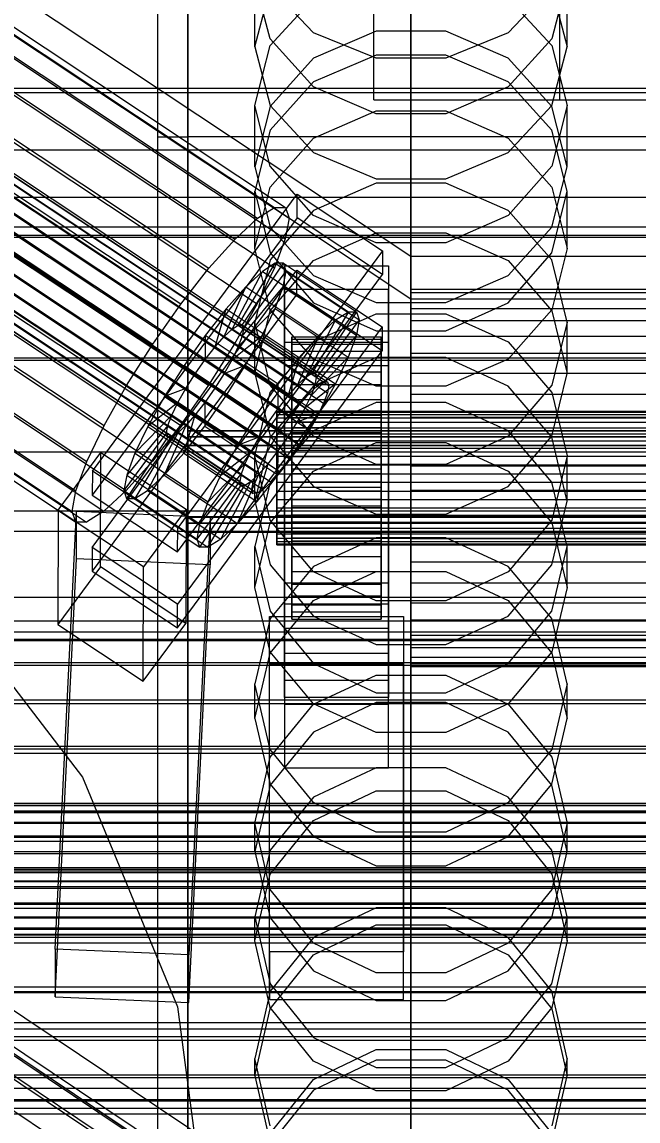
# Model space of a CAD drawing. Header units: millimetres. Extents: x -2500 to 58855, y -53268 to 6837.
# Drawn here: x -182.3 to -99.5, y -34232.2 to -34084.5 of the extents above; entities that cross this region are included whole.
import ezdxf

# ---------------------------------------------------------------- set-up
doc = ezdxf.new("R2010")
doc.units = ezdxf.units.MM
for name, color, linetype, lineweight in [('COTAS_O', 1, 'Continuous', 0), ('frontal_briquetadora', 7, 'Continuous', 0), ('frontal_C01', 7, 'Continuous', 0), ('frontal_C02', 7, 'Continuous', 0), ('frontal_C03', 7, 'Continuous', 0), ('frontal_mezcladora', 7, 'Continuous', 0), ('frontal_secador', 7, 'Continuous', 0)]:
    doc.layers.add(name, color=color, linetype=linetype, lineweight=lineweight)
doc.dimstyles.new('R19_100', dxfattribs={"dimtxt": 250, "dimasz": 150, "dimexe": 150, "dimexo": 80, "dimgap": 100, "dimtad": 1, "dimtih": 1, "dimtoh": 1, "dimdsep": 46, "dimcen": 0.09, "dimadec": 0, "dimazin": 0, "dimtfac": 1, "dimtdec": 4, "dimtofl": 0, "dimtmove": 0, "dimatfit": 3, "dimfxl": 1, "dimtolj": 1, "dimtzin": 0, "dimarcsym": 0})

# ---------------------------------------------------------------- blocks, each defined once
blk = doc.blocks.new('*D39')
at = {"layer": 'COTAS_O', "color": 0, "lineweight": -2, "transparency": 16777216}
for p, q in [((-1725, -34320), (-1725, -33550)), ((1725, -34320), (1725, -33550)), ((-1575, -33700), (1575, -33700))]:
    blk.add_line(p, q, dxfattribs=at)
at = {"layer": 'COTAS_O', "color": 0, "transparency": 16777216}
for points in [[(-1575, -33675), (-1575, -33725), (-1725, -33700)], [(1575, -33675), (1575, -33725), (1725, -33700)]]:
    blk.add_solid(points, dxfattribs=at)
at = {"layer": 'Defpoints', "color": 0, "transparency": 16777216}
for p in [(1725, -33700), (-1725, -34400), (1725, -34400)]:
    blk.add_point(p, dxfattribs=at)
blk = doc.blocks.new('*D42')
at = {"layer": 'COTAS_O', "color": 0, "lineweight": -2, "transparency": 16777216}
for p, q in [((-570, -33700), (200, -33700)), ((50, -34750), (50, -33850)), ((-570, -34900), (200, -34900))]:
    blk.add_line(p, q, dxfattribs=at)
at = {"layer": 'COTAS_O', "color": 0, "transparency": 16777216}
for points in [[(25, -33850), (75, -33850), (50, -33700)], [(25, -34750), (75, -34750), (50, -34900)]]:
    blk.add_solid(points, dxfattribs=at)
at = {"layer": 'Defpoints', "color": 0, "transparency": 16777216}
for p in [(-650, -33700), (50, -33700), (-650, -34900)]:
    blk.add_point(p, dxfattribs=at)
blk = doc.blocks.new('*D43')
at = {"layer": 'COTAS_O', "color": 0, "lineweight": -2, "transparency": 16777216}
for p, q in [((-650, -34820), (-650, -34050)), ((650, -34820), (650, -34050)), ((-500, -34200), (500, -34200))]:
    blk.add_line(p, q, dxfattribs=at)
at = {"layer": 'COTAS_O', "color": 0, "transparency": 16777216}
for points in [[(-500, -34175), (-500, -34225), (-650, -34200)], [(500, -34175), (500, -34225), (650, -34200)]]:
    blk.add_solid(points, dxfattribs=at)
at = {"layer": 'Defpoints', "color": 0, "transparency": 16777216}
for p in [(650, -34200), (-650, -34900), (650, -34900)]:
    blk.add_point(p, dxfattribs=at)

msp = doc.modelspace()

# ---------------------------------------------------------------- linework, layer by layer
at = {"layer": 'frontal_briquetadora'}
for p, q in [((-164, -34100), (-164, -33920)), ((-160, -34100), (-160, -33920)), ((-160, -34084.64), (-160, -34067.514)), ((-160, -34085.184), (-160, -34068.041)), ((-160, -34068.567), (-160, -34085.599)), ((-160, -34073.418), (-160, -34087.52)), ((-160, -34077.23), (-160, -34091.829)), ((-148.92, -34086.819), (-151, -34078.875)), ((-151, -34087.875), (-151, -34078.875)), ((-151, -34087.875), (-148.92, -34079.984)), ((-143.093, -34085.996), (-148.92, -34079.855)), ((-111.08, -34079.855), (-116.907, -34085.996)), ((-109, -34078.875), (-111.08, -34086.82)), ((-111.08, -34079.984), (-109, -34087.875)), ((-109, -34087.875), (-109, -34078.875)), ((-148.92, -34087.722), (-143.094, -34081.332)), ((-116.906, -34081.332), (-111.08, -34087.722)), ((-160, -34096.579), (-160, -34081.519)), ((-160, -34084.097), (-160, -34101.698)), ((-160, -34094.857), (-160, -34084.398)), ((-160, -34102.255), (-160, -34084.64)), ((-160, -34102.813), (-160, -34085.184)), ((-160, -34085.599), (-160, -34099.701)), ((-134.673, -34085.792), (-143.093, -34089.399)), ((-125.327, -34085.792), (-134.673, -34085.792)), ((-116.907, -34089.399), (-125.327, -34085.792)), ((-143.094, -34093.266), (-148.92, -34086.819)), ((-134.673, -34089.404), (-143.093, -34085.996)), ((-116.907, -34085.996), (-125.327, -34089.404)), ((-111.08, -34086.82), (-116.906, -34093.266)), ((-160, -34087.52), (-160, -34096.547)), ((-151, -34095.779), (-148.92, -34087.722)), ((-151, -34087.875), (-148.92, -34095.766)), ((-111.08, -34087.722), (-109, -34095.779)), ((-111.08, -34095.766), (-109, -34087.875)), ((-143.093, -34089.399), (-148.92, -34095.899)), ((-134.674, -34089.012), (-143.094, -34092.596)), ((-125.326, -34089.012), (-134.674, -34089.012)), ((-125.327, -34089.404), (-134.673, -34089.404)), ((-116.906, -34092.596), (-125.326, -34089.012)), ((-111.08, -34095.899), (-116.907, -34089.399)), ((-160, -34091.829), (-160, -34101.584)), ((-143.094, -34092.596), (-148.92, -34099.099)), ((-134.674, -34096.873), (-143.094, -34093.266)), ((-116.906, -34093.266), (-125.326, -34096.873)), ((-111.08, -34099.099), (-116.906, -34092.596)), ((-160, -34099.123), (-160, -34094.857)), ((-148.92, -34103.933), (-151, -34095.779)), ((-151, -34104.004), (-151, -34095.779)), ((-148.92, -34095.899), (-151, -34104.004)), ((-148.92, -34095.766), (-143.093, -34102.094)), ((-116.907, -34102.094), (-111.08, -34095.766)), ((-109, -34095.779), (-111.08, -34103.933)), ((-109, -34104.004), (-111.08, -34095.899)), ((-109, -34104.004), (-109, -34095.779)), ((-160, -34096.547), (-160, -34099.123)), ((-160, -34107.038), (-160, -34096.579)), ((-143.093, -34100.145), (-134.673, -34096.48)), ((-125.326, -34096.873), (-134.674, -34096.873)), ((-134.673, -34096.48), (-125.327, -34096.48)), ((-125.327, -34096.48), (-116.907, -34100.145)), ((-148.92, -34099.099), (-151, -34107.292)), ((-109, -34107.292), (-111.08, -34099.099)), ((-164, -34100), (-160, -34100)), ((-164, -34275), (-164, -34100)), ((-160, -34099.701), (-160, -34108.728)), ((200, -34100), (-160, -34100)), ((-160, -34275), (-160, -34100)), ((-148.92, -34106.751), (-143.093, -34100.145)), ((-116.907, -34100.145), (-111.08, -34106.751)), ((-160, -34101.584), (-160, -34105.009)), ((-160, -34101.698), (-160, -34119.743)), ((-143.093, -34102.094), (-134.673, -34105.606)), ((-125.327, -34105.606), (-116.907, -34102.094)), ((-160, -34120.314), (-160, -34102.255)), ((-160, -34120.885), (-160, -34102.813)), ((-151, -34104.004), (-148.92, -34112.109)), ((-143.094, -34110.541), (-148.92, -34103.933)), ((-111.08, -34103.933), (-116.906, -34110.541)), ((-111.08, -34112.109), (-109, -34104.004)), ((-134.674, -34106.182), (-143.094, -34109.855)), ((-125.326, -34106.182), (-134.674, -34106.182)), ((-134.673, -34105.606), (-125.327, -34105.606)), ((-116.906, -34109.855), (-125.326, -34106.182)), ((-160, -34111.304), (-160, -34107.038)), ((-151, -34114.988), (-148.92, -34106.751)), ((-151, -34114.988), (-151, -34107.292)), ((-151, -34107.292), (-148.92, -34115.574)), ((-111.08, -34106.751), (-109, -34114.988)), ((-111.08, -34115.574), (-109, -34107.292)), ((-109, -34114.988), (-109, -34107.292)), ((-160, -34108.728), (-160, -34111.304)), ((-143.094, -34109.855), (-148.92, -34116.514)), ((-134.674, -34114.235), (-143.094, -34110.541)), ((-116.906, -34110.541), (-125.326, -34114.235)), ((-111.08, -34116.514), (-116.906, -34109.855)), ((-148.92, -34112.109), (-143.093, -34118.608)), ((-116.907, -34118.608), (-111.08, -34112.109)), ((-143.093, -34116.612), (-134.673, -34112.866)), ((-134.673, -34112.866), (-125.327, -34112.866)), ((-125.327, -34112.866), (-116.907, -34116.612)), ((-148.92, -34123.224), (-151, -34114.988)), ((-125.326, -34114.235), (-134.674, -34114.235)), ((-109, -34114.988), (-111.08, -34123.224)), ((-148.92, -34116.514), (-151, -34124.892)), ((-148.92, -34115.574), (-143.094, -34122.28)), ((-148.92, -34123.363), (-143.093, -34116.612)), ((-116.907, -34116.612), (-111.08, -34123.363)), ((-116.906, -34122.28), (-111.08, -34115.574)), ((-109, -34124.892), (-111.08, -34116.514)), ((-160, -34119.743), (-160, -34138.187)), ((-143.093, -34118.608), (-134.673, -34122.215)), ((-125.327, -34122.215), (-116.907, -34118.608)), ((-160, -34138.77), (-160, -34120.314)), ((-160, -34139.352), (-160, -34120.885)), ((-143.094, -34122.28), (-134.674, -34126.028)), ((-134.673, -34122.215), (-125.327, -34122.215)), ((-125.326, -34126.028), (-116.906, -34122.28)), ((-151, -34131.781), (-148.92, -34123.363)), ((-143.093, -34129.83), (-148.92, -34123.224)), ((-143.094, -34127.512), (-134.674, -34123.759)), ((-134.674, -34123.759), (-125.326, -34123.759)), ((-125.326, -34123.759), (-116.906, -34127.512)), ((-111.08, -34123.224), (-116.907, -34129.83)), ((-111.08, -34123.363), (-109, -34131.781)), ((-148.92, -34133.352), (-151, -34124.892)), ((-151, -34131.781), (-151, -34124.892)), ((-109, -34124.892), (-111.08, -34133.352)), ((-109, -34131.781), (-109, -34124.892)), ((-134.674, -34126.028), (-125.326, -34126.028)), ((-148.92, -34134.311), (-143.094, -34127.512)), ((-116.906, -34127.512), (-111.08, -34134.311)), ((-134.673, -34129.642), (-143.093, -34133.46)), ((-134.673, -34133.495), (-143.093, -34129.83)), ((-125.327, -34129.642), (-134.673, -34129.642)), ((-116.907, -34133.46), (-125.327, -34129.642)), ((-116.907, -34129.83), (-125.327, -34133.495)), ((-151, -34131.781), (-148.92, -34140.199)), ((-111.08, -34140.199), (-109, -34131.781)), ((-151, -34142.855), (-148.92, -34134.311)), ((-143.094, -34140.193), (-148.92, -34133.352)), ((-143.093, -34133.46), (-148.92, -34140.34)), ((-125.327, -34133.495), (-134.673, -34133.495)), ((-111.08, -34140.34), (-116.907, -34133.46)), ((-111.08, -34133.352), (-116.906, -34140.193)), ((-111.08, -34134.311), (-109, -34142.855)), ((-134.674, -34135.681), (-143.094, -34139.483)), ((-125.326, -34135.681), (-134.674, -34135.681)), ((-116.906, -34139.483), (-125.326, -34135.681)), ((-160, -34138.187), (-160, -34156.982)), ((-160, -34157.575), (-160, -34138.77)), ((-160, -34158.168), (-160, -34139.352)), ((-160, -34139.431), (-160, -34141.394)), ((-160, -34151.031), (-160, -34139.431)), ((-160, -34139.431), (200, -34139.431)), ((-160, -34139.536), (-160, -34141.489)), ((-160, -34151.121), (-160, -34139.536)), ((200, -34139.536), (-160, -34139.536)), ((-160, -34140.25), (-160, -34151.864)), ((-160, -34140.25), (200, -34140.25)), ((-160, -34140.35), (-160, -34151.949)), ((200, -34140.35), (-160, -34140.35)), ((-148.92, -34140.34), (-151, -34148.919)), ((-143.094, -34139.483), (-148.92, -34146.366)), ((-148.92, -34140.199), (-143.093, -34146.949)), ((-134.674, -34144.012), (-143.094, -34140.193)), ((-116.906, -34140.193), (-125.326, -34144.012)), ((-116.907, -34146.949), (-111.08, -34140.199)), ((-111.08, -34146.366), (-116.906, -34139.483)), ((-109, -34148.919), (-111.08, -34140.34)), ((-160, -34141.394), (-160, -34152.993)), ((-160, -34141.394), (200, -34141.394)), ((-160, -34141.489), (-160, -34153.073)), ((200, -34141.489), (-160, -34141.489)), ((-143.093, -34144.884), (-134.673, -34141.024)), ((-134.673, -34141.024), (-125.327, -34141.024)), ((-125.327, -34141.024), (-116.907, -34144.884)), ((-148.92, -34151.47), (-151, -34142.855)), ((-151, -34148.919), (-151, -34142.855)), ((-109, -34142.855), (-111.08, -34151.47)), ((-109, -34148.919), (-109, -34142.855)), ((-148.92, -34151.841), (-143.093, -34144.884)), ((-125.326, -34144.012), (-134.674, -34144.012)), ((-116.907, -34144.884), (-111.08, -34151.841)), ((-148.92, -34146.366), (-151, -34155.01)), ((-109, -34155.01), (-111.08, -34146.366)), ((-143.093, -34146.949), (-134.673, -34150.696)), ((-125.327, -34150.696), (-116.907, -34146.949)), ((-151, -34148.919), (-148.92, -34157.498)), ((-111.08, -34157.498), (-109, -34148.919)), ((-134.673, -34150.696), (-125.327, -34150.696)), ((200, -34151.031), (-160, -34151.031)), ((-160, -34154.722), (-160, -34151.031)), ((-160, -34154.799), (-160, -34151.121)), ((200, -34151.121), (-160, -34151.121)), ((200, -34151.864), (-160, -34151.864)), ((-160, -34156.491), (-160, -34151.864)), ((-160, -34156.563), (-160, -34151.949)), ((200, -34151.949), (-160, -34151.949)), ((-151, -34160.516), (-148.92, -34151.841)), ((-143.094, -34158.429), (-148.92, -34151.47)), ((-111.08, -34151.47), (-116.906, -34158.429)), ((-111.08, -34151.841), (-109, -34160.516)), ((-160, -34152.993), (-160, -34158.546)), ((-160, -34152.993), (200, -34152.993)), ((-160, -34153.073), (200, -34153.073)), ((-160, -34153.073), (-160, -34158.612)), ((-160, -34161.359), (-160, -34154.722)), ((-160, -34161.423), (-160, -34154.799)), ((-151, -34160.516), (-151, -34155.01)), ((-151, -34155.01), (-148.92, -34163.717)), ((-134.674, -34153.841), (-143.094, -34157.708)), ((-125.326, -34153.841), (-134.674, -34153.841)), ((-116.906, -34157.708), (-125.326, -34153.841)), ((-111.08, -34163.717), (-109, -34155.01)), ((-109, -34160.516), (-109, -34155.01)), ((-160, -34164.021), (-160, -34156.491)), ((-160, -34164.08), (-160, -34156.563)), ((-160, -34156.982), (-160, -34176.08)), ((-160, -34176.682), (-160, -34157.575)), ((-160, -34177.283), (-160, -34158.168)), ((-148.92, -34157.498), (-143.093, -34164.378)), ((-143.094, -34157.708), (-148.92, -34164.704)), ((-116.907, -34164.378), (-111.08, -34157.498)), ((-111.08, -34164.704), (-116.906, -34157.708)), ((-160, -34158.546), (-160, -34166.95)), ((-160, -34158.612), (-160, -34167.004)), ((-134.674, -34162.312), (-143.094, -34158.429)), ((-143.093, -34162.278), (-134.673, -34158.361)), ((-134.673, -34158.361), (-125.327, -34158.361)), ((-125.327, -34158.361), (-116.907, -34162.278)), ((-116.906, -34158.429), (-125.326, -34162.312)), ((-148.92, -34169.191), (-151, -34160.516)), ((-109, -34160.516), (-111.08, -34169.191)), ((-160, -34170.778), (-160, -34161.359)), ((-160, -34170.831), (-160, -34161.423)), ((-148.92, -34169.336), (-143.093, -34162.278)), ((-125.326, -34162.312), (-134.674, -34162.312)), ((-116.907, -34162.278), (-111.08, -34169.336)), ((-160, -34174.268), (-160, -34164.021)), ((-160, -34174.315), (-160, -34164.08)), ((-148.92, -34163.717), (-143.094, -34170.746)), ((-116.906, -34170.746), (-111.08, -34163.717)), ((-148.92, -34164.704), (-151, -34173.478)), ((-143.093, -34164.378), (-134.673, -34168.196)), ((-125.327, -34168.196), (-116.907, -34164.378)), ((-109, -34173.478), (-111.08, -34164.704)), ((-160, -34166.95), (-160, -34178)), ((-160, -34167.004), (-160, -34178.042)), ((-134.673, -34168.196), (-125.327, -34168.196)), ((-151, -34178.137), (-148.92, -34169.336)), ((-143.093, -34176.147), (-148.92, -34169.191)), ((-111.08, -34169.191), (-116.907, -34176.147)), ((-111.08, -34169.336), (-109, -34178.137)), ((-160, -34182.75), (-160, -34170.778)), ((-160, -34182.792), (-160, -34170.831)), ((-143.094, -34170.746), (-134.674, -34174.665)), ((-125.326, -34174.665), (-116.906, -34170.746)), ((-143.094, -34176.216), (-134.674, -34172.292)), ((-134.674, -34172.292), (-125.326, -34172.292)), ((-125.326, -34172.292), (-116.906, -34176.216)), ((-160, -34175.941), (-160, -34174)), ((-160, -34177.027), (-160, -34174.122)), ((-160, -34174.122), (-160, -34175.093)), ((-160, -34186.982), (-160, -34174.268)), ((-160, -34187.019), (-160, -34174.315)), ((-148.92, -34182.307), (-151, -34173.478)), ((-151, -34178.137), (-151, -34173.478)), ((-109, -34173.478), (-111.08, -34182.308)), ((-109, -34178.137), (-109, -34173.478)), ((-160, -34175.093), (-160, -34179.904)), ((-160, -34181.688), (-160, -34175.941)), ((-134.673, -34175.979), (-143.093, -34179.943)), ((-134.674, -34174.665), (-125.326, -34174.665)), ((-125.327, -34175.979), (-134.673, -34175.979)), ((-116.907, -34179.943), (-125.327, -34175.979)), ((-160, -34176.08), (-160, -34195.432)), ((-160, -34196.041), (-160, -34176.682)), ((-160, -34183.697), (-160, -34177.027)), ((-160, -34196.649), (-160, -34177.283)), ((-148.92, -34183.307), (-143.094, -34176.216)), ((-134.673, -34180.008), (-143.093, -34176.147)), ((-116.907, -34176.147), (-125.327, -34180.008)), ((-116.906, -34176.216), (-111.08, -34183.307)), ((-160, -34178), (-160, -34191.425)), ((-160, -34178.042), (-160, -34191.457)), ((-151, -34178.137), (-148.92, -34186.938)), ((-111.08, -34186.938), (-109, -34178.137)), ((-160, -34179.904), (-160, -34188.369)), ((-143.093, -34179.943), (-148.92, -34187.085)), ((-125.327, -34180.008), (-134.673, -34180.008)), ((-111.08, -34187.085), (-116.907, -34179.943)), ((-160, -34191.022), (-160, -34181.688)), ((-160, -34196.98), (-160, -34182.75)), ((-160, -34197.013), (-160, -34182.792)), ((-151, -34192.191), (-148.92, -34183.307)), ((-143.094, -34189.426), (-148.92, -34182.307)), ((-111.08, -34182.308), (-116.906, -34189.426)), ((-111.08, -34183.307), (-109, -34192.191)), ((-160, -34193.876), (-160, -34183.697)), ((-134.674, -34184.734), (-143.094, -34188.689)), ((-125.326, -34184.734), (-134.674, -34184.734)), ((-116.906, -34188.689), (-125.326, -34184.734)), ((-160, -34201.85), (-160, -34186.982)), ((-160, -34201.878), (-160, -34187.019)), ((-148.92, -34187.085), (-151, -34195.991)), ((-148.92, -34186.938), (-143.093, -34193.996)), ((-116.907, -34193.996), (-111.08, -34186.938)), ((-109, -34195.991), (-111.08, -34187.085)), ((-160, -34188.369), (-160, -34200.164)), ((-143.094, -34188.689), (-148.92, -34195.834)), ((-143.093, -34191.85), (-134.673, -34187.86)), ((-134.673, -34187.86), (-125.327, -34187.86)), ((-125.327, -34187.86), (-116.907, -34191.85)), ((-111.08, -34195.834), (-116.906, -34188.689)), ((-134.674, -34193.392), (-143.094, -34189.426)), ((-116.906, -34189.426), (-125.326, -34193.392)), ((-160, -34203.582), (-160, -34191.022)), ((-160, -34191.425), (-160, -34206.897)), ((-160, -34191.457), (-160, -34206.92)), ((-148.92, -34201.121), (-151, -34192.191)), ((-151, -34195.991), (-151, -34192.191)), ((-148.92, -34199.039), (-143.093, -34191.85)), ((-116.907, -34191.85), (-111.08, -34199.039)), ((-109, -34192.191), (-111.08, -34201.121)), ((-109, -34195.991), (-109, -34192.191)), ((-125.326, -34193.392), (-134.674, -34193.392)), ((-160, -34207.173), (-160, -34193.876)), ((-143.093, -34193.996), (-134.673, -34197.913)), ((-125.327, -34197.913), (-116.907, -34193.996)), ((-160, -34195.432), (-160, -34214.989)), ((-160, -34215.602), (-160, -34196.041)), ((-160, -34216.216), (-160, -34196.649)), ((-148.92, -34195.834), (-151, -34204.781)), ((-151, -34195.991), (-148.92, -34204.898)), ((-109, -34204.781), (-111.08, -34195.834)), ((-111.08, -34204.898), (-109, -34195.991)), ((-160, -34213.121), (-160, -34196.98)), ((-160, -34213.146), (-160, -34197.013)), ((-134.673, -34197.913), (-125.327, -34197.913)), ((-151, -34208.003), (-148.92, -34199.039)), ((-111.08, -34199.039), (-109, -34208.003)), ((-160, -34200.164), (-160, -34214.834)), ((-160, -34218.511), (-160, -34201.85)), ((-160, -34218.531), (-160, -34201.878)), ((-143.094, -34208.312), (-148.92, -34201.121)), ((-111.08, -34201.121), (-116.906, -34208.312)), ((-160, -34218.887), (-160, -34203.582)), ((-134.674, -34203.573), (-143.094, -34207.568)), ((-125.326, -34203.573), (-134.674, -34203.573)), ((-116.906, -34207.568), (-125.326, -34203.573)), ((-151, -34208.003), (-151, -34204.781)), ((-151, -34204.781), (-148.92, -34213.765)), ((-148.92, -34204.898), (-143.093, -34212.04)), ((-116.907, -34212.04), (-111.08, -34204.898)), ((-111.08, -34213.765), (-109, -34204.781)), ((-109, -34208.003), (-109, -34204.781)), ((-160, -34206.897), (-160, -34224.036)), ((-160, -34206.92), (-160, -34224.051)), ((-143.093, -34209.873), (-134.673, -34205.852)), ((-134.673, -34205.852), (-125.327, -34205.852)), ((-125.327, -34205.852), (-116.907, -34209.873)), ((-160, -34223.076), (-160, -34207.173)), ((-148.92, -34216.967), (-151, -34208.003)), ((-143.094, -34207.568), (-148.92, -34214.781)), ((-134.674, -34212.316), (-143.094, -34208.312)), ((-116.906, -34208.312), (-125.326, -34212.316)), ((-111.08, -34214.78), (-116.906, -34207.568)), ((-109, -34208.003), (-111.08, -34216.967)), ((-148.92, -34217.117), (-143.093, -34209.873)), ((-116.907, -34209.873), (-111.08, -34217.117)), ((-143.093, -34212.04), (-134.673, -34216.004)), ((-125.326, -34212.316), (-134.674, -34212.316)), ((-125.327, -34216.004), (-116.907, -34212.04)), ((-160, -34230.777), (-160, -34213.121)), ((-160, -34230.795), (-160, -34213.146)), ((-148.92, -34213.765), (-143.094, -34220.995)), ((-116.906, -34220.995), (-111.08, -34213.765)), ((-160, -34214.834), (-160, -34231.817)), ((-160, -34214.989), (-160, -34234.699)), ((-160, -34235.317), (-160, -34215.602)), ((-148.92, -34214.781), (-151, -34223.801)), ((-109, -34223.801), (-111.08, -34214.78)), ((-160, -34235.935), (-160, -34216.216)), ((-151, -34226.151), (-148.92, -34217.117)), ((-143.093, -34224.156), (-148.92, -34216.967)), ((-134.673, -34216.004), (-125.327, -34216.004)), ((-111.08, -34216.967), (-116.907, -34224.156)), ((-111.08, -34217.117), (-109, -34226.151)), ((-160, -34220.449), (-160, -34217.873)), ((-160, -34217.873), (-160, -34222.139)), ((-160, -34236.554), (-160, -34218.511)), ((-160, -34236.567), (-160, -34218.531)), ((-160, -34236.349), (-160, -34218.887)), ((-160, -34229.476), (-160, -34220.449)), ((-143.094, -34220.995), (-134.674, -34225.019)), ((-125.326, -34225.019), (-116.906, -34220.995)), ((-160, -34222.139), (-160, -34232.599)), ((-160, -34240.974), (-160, -34223.076)), ((-143.094, -34226.61), (-134.674, -34222.584)), ((-134.674, -34222.584), (-125.326, -34222.584)), ((-125.326, -34222.584), (-116.906, -34226.61)), ((-160, -34224.036), (-160, -34242.423)), ((-160, -34224.051), (-160, -34242.431)), ((-148.92, -34232.849), (-151, -34223.801)), ((-151, -34226.151), (-151, -34223.801)), ((-134.673, -34224.011), (-143.093, -34228.052)), ((-134.673, -34228.146), (-143.093, -34224.156)), ((-125.327, -34224.011), (-134.673, -34224.011)), ((-116.907, -34228.052), (-125.327, -34224.011)), ((-116.907, -34224.156), (-125.327, -34228.146)), ((-109, -34223.801), (-111.08, -34232.849)), ((-109, -34226.151), (-109, -34223.801)), ((-151, -34226.151), (-148.92, -34235.184)), ((-134.674, -34225.019), (-125.326, -34225.019)), ((-111.08, -34235.184), (-109, -34226.151)), ((-148.92, -34233.872), (-143.094, -34226.61)), ((-116.906, -34226.61), (-111.08, -34233.872)), ((-143.093, -34228.052), (-148.92, -34235.335)), ((-125.327, -34228.146), (-134.673, -34228.146)), ((-111.08, -34235.335), (-116.907, -34228.052)), ((-160, -34243.579), (-160, -34229.476)), ((-160, -34233.425), (-160, -34230)), ((-160, -34249.516), (-160, -34230.777)), ((-160, -34249.527), (-160, -34230.795)), ((-160, -34231.817), (-160, -34250.459))]:
    msp.add_line(p, q, dxfattribs=at)
at = {"layer": 'frontal_C01'}
for p, q in [((-130, -34116.064), (-130, -33803.877)), ((-130, -33809.565), (-130, -34121.752)), ((-332.629, -33987.137), (-148.32, -34109.469)), ((-331.181, -33987.13), (-146.872, -34109.461)), ((-334.938, -33988.584), (-150.629, -34110.916)), ((-330.692, -33988.563), (-146.383, -34110.895)), ((-355.53, -33990.995), (-141.731, -34132.899)), ((-355.017, -33990.992), (-141.218, -34132.897)), ((-337.95, -33991.373), (-153.641, -34113.705)), ((-331.197, -33991.34), (-146.887, -34113.671)), ((-357.415, -33992.496), (-143.617, -34134.4)), ((-356.348, -33991.508), (-142.549, -34133.412)), ((-355.022, -33992.484), (-141.224, -34134.388)), ((-354.844, -33991.5), (-141.045, -34133.405)), ((-358.659, -33993.892), (-144.861, -34135.796)), ((-355.541, -33993.876), (-141.742, -34135.781)), ((-146.196, -34137.505), (-359.995, -33995.601)), ((-356.363, -33995.583), (-142.565, -34137.487)), ((-341.461, -33995.313), (-157.152, -34117.645)), ((-332.659, -33995.27), (-148.35, -34117.601)), ((-361.332, -33997.506), (-147.533, -34139.411)), ((-357.434, -33997.487), (-143.635, -34139.391)), ((-362.578, -33999.478), (-148.779, -34141.382)), ((-358.68, -33999.459), (-144.881, -34141.363)), ((-160.922, -34122.468), (-345.231, -34000.136)), ((-334.981, -34000.085), (-150.672, -34122.417)), ((-363.648, -34001.382), (-149.85, -34143.286)), ((-360.017, -34001.364), (-146.218, -34143.268)), ((-364.471, -34003.088), (-150.672, -34144.993)), ((-361.352, -34003.073), (-147.554, -34144.977)), ((-364.989, -34004.481), (-151.191, -34146.385)), ((-362.596, -34004.469), (-148.798, -34146.373)), ((-365.168, -34005.465), (-151.369, -34147.369)), ((-364.995, -34005.973), (-151.196, -34147.877)), ((-364.482, -34005.97), (-150.683, -34147.874)), ((-363.664, -34005.457), (-149.865, -34147.362)), ((-349.002, -34005.514), (-164.693, -34127.845)), ((-338.003, -34005.459), (-153.694, -34127.79)), ((-352.519, -34011.079), (-168.21, -34133.41)), ((-341.52, -34011.024), (-157.211, -34133.355)), ((-355.541, -34016.452), (-171.232, -34138.784)), ((-345.291, -34016.401), (-160.982, -34138.733)), ((-357.863, -34021.268), (-173.554, -34143.6)), ((-349.061, -34021.224), (-164.752, -34143.556)), ((-359.326, -34025.198), (-175.016, -34147.53)), ((-352.572, -34025.165), (-168.263, -34147.496)), ((-359.83, -34027.975), (-175.521, -34150.306)), ((-355.584, -34027.953), (-171.275, -34150.285)), ((-359.341, -34029.408), (-175.032, -34151.739)), ((-357.893, -34029.401), (-173.584, -34151.732)), ((-130, -34116.064), (-228.298, -34050.821)), ((-228.298, -34056.508), (-130, -34121.752)), ((-172.809, -34144.903), (-145.277, -34107.664)), ((-145.289, -34110.866), (-145.277, -34107.664)), ((-145.277, -34107.664), (-133.809, -34115.276)), ((-150.629, -34110.916), (-148.32, -34109.469)), ((-148.32, -34109.469), (-146.872, -34109.461)), ((-146.872, -34109.461), (-146.383, -34110.895)), ((-145.289, -34110.866), (-172.821, -34148.105)), ((-153.641, -34113.705), (-150.629, -34110.916)), ((-146.383, -34110.895), (-146.887, -34113.671)), ((-133.821, -34118.478), (-145.289, -34110.866)), ((-157.152, -34117.645), (-153.641, -34113.705)), ((-146.887, -34113.671), (-148.35, -34117.601)), ((-133.809, -34115.276), (-161.341, -34152.515)), ((-133.809, -34115.276), (-133.821, -34118.478)), ((-130, -34428.251), (-130, -34116.064)), ((0, -34116.064), (-130, -34116.064)), ((-172.847, -34155.149), (-145.315, -34117.91)), ((-160.922, -34122.468), (-157.152, -34117.645)), ((-154.017, -34125.8), (-149.953, -34118.05)), ((-153.199, -34125.287), (-148.226, -34116.968)), ((-152.686, -34125.285), (-147.143, -34116.962)), ((-152.513, -34125.793), (-146.777, -34118.035)), ((-149.953, -34118.05), (-152.207, -34120.137)), ((-148.35, -34117.601), (-150.672, -34122.417)), ((-148.226, -34116.968), (-149.953, -34118.05)), ((-149.953, -34118.05), (-140.123, -34124.575)), ((-147.143, -34116.962), (-148.226, -34116.968)), ((-148.226, -34116.968), (-138.396, -34123.492)), ((-147.155, -34120.111), (-146.777, -34118.035)), ((-147.143, -34116.962), (-137.313, -34123.487)), ((-146.777, -34118.035), (-147.143, -34116.962)), ((-147, -34120.503), (-147, -34117.302)), ((-147, -34117.302), (-133, -34117.302)), ((-147, -34162.775), (-147, -34117.302)), ((-146.777, -34118.035), (-136.948, -34124.559)), ((-145.327, -34121.111), (-145.315, -34117.91)), ((-145.315, -34117.91), (-133.847, -34125.521)), ((-133, -34117.302), (-133, -34120.503)), ((-133, -34117.302), (-133, -34162.775)), ((-161.353, -34155.717), (-133.821, -34118.478)), ((-145.327, -34121.111), (-172.859, -34158.35)), ((-155.085, -34126.788), (-152.207, -34120.137)), ((-152.207, -34120.137), (-154.833, -34123.084)), ((-152.692, -34126.777), (-147.155, -34120.111)), ((-152.207, -34120.137), (-142.377, -34126.661)), ((-148.249, -34123.051), (-147.155, -34120.111)), ((-147.155, -34120.111), (-137.325, -34126.636)), ((-133, -34120.503), (-147, -34120.503)), ((-147, -34120.503), (-147, -34165.977)), ((-133.859, -34128.723), (-145.327, -34121.111)), ((-133, -34165.977), (-133, -34120.503)), ((-130, -34121.752), (-130, -34120.467)), ((-130, -34120.467), (-130, -34120.909)), ((-130, -34120.467), (130, -34120.467)), ((-130, -34120.909), (-130, -34123.049)), ((-130, -34120.909), (130, -34120.909)), ((-164.693, -34127.845), (-160.922, -34122.468)), ((-150.672, -34122.417), (-153.694, -34127.79)), ((-130, -34121.752), (-130, -34433.939)), ((-130, -34121.752), (0, -34121.752)), ((-130, -34124.676), (-130, -34121.752)), ((-130, -34121.752), (130, -34121.752)), ((-154.833, -34123.084), (-157.653, -34126.692)), ((-156.329, -34128.185), (-154.833, -34123.084)), ((-154.833, -34123.084), (-145.003, -34129.608)), ((-153.21, -34128.169), (-148.249, -34123.051)), ((-149.985, -34126.654), (-148.249, -34123.051)), ((-148.249, -34123.051), (-138.419, -34129.576)), ((-138.396, -34123.492), (-143.369, -34131.812)), ((-137.313, -34123.487), (-142.856, -34131.809)), ((-140.123, -34124.575), (-138.396, -34123.492)), ((-138.396, -34123.492), (-137.313, -34123.487)), ((-137.313, -34123.487), (-136.948, -34124.559)), ((-130, -34123.049), (-130, -34126.74)), ((-130, -34123.049), (130, -34123.049)), ((-133.847, -34125.521), (-161.379, -34162.76)), ((-154.017, -34125.8), (-153.199, -34125.287)), ((-153.199, -34125.287), (-152.686, -34125.285)), ((-143.369, -34131.812), (-153.199, -34125.287)), ((-142.856, -34131.809), (-152.686, -34125.285)), ((-152.686, -34125.285), (-152.513, -34125.793)), ((-140.123, -34124.575), (-144.188, -34132.325)), ((-136.948, -34124.559), (-142.683, -34132.317)), ((-142.377, -34126.661), (-140.123, -34124.575)), ((-136.948, -34124.559), (-137.325, -34126.636)), ((-133.847, -34125.521), (-133.859, -34128.723)), ((-130, -34129.042), (-130, -34124.676)), ((-130, -34124.676), (130, -34124.676)), ((-157.653, -34126.692), (-160.474, -34130.714)), ((-157.653, -34126.692), (-157.665, -34129.894)), ((-147.823, -34133.216), (-157.653, -34126.692)), ((-156.329, -34128.185), (-155.085, -34126.788)), ((-155.085, -34126.788), (-154.017, -34125.8)), ((-145.255, -34133.313), (-155.085, -34126.788)), ((-154.033, -34129.875), (-149.985, -34126.654)), ((-144.188, -34132.325), (-154.017, -34125.8)), ((-152.692, -34126.777), (-153.21, -34128.169)), ((-152.513, -34125.793), (-152.692, -34126.777)), ((-142.862, -34133.301), (-152.692, -34126.777)), ((-142.683, -34132.317), (-152.513, -34125.793)), ((-152.246, -34130.673), (-149.985, -34126.654)), ((-149.985, -34126.654), (-140.156, -34133.178)), ((-146, -34136.833), (-146, -34126.854)), ((-146, -34126.854), (-146, -34127.185)), ((-146, -34126.854), (-134, -34126.854)), ((-146, -34127.815), (-146, -34126.854)), ((-146, -34136.99), (-146, -34127.185)), ((-146, -34127.185), (-146, -34128.785)), ((-146, -34127.185), (-134, -34127.185)), ((-142.377, -34126.661), (-145.255, -34133.313)), ((-145.003, -34129.608), (-142.377, -34126.661)), ((-137.325, -34126.636), (-142.862, -34133.301)), ((-137.325, -34126.636), (-138.419, -34129.576)), ((-134, -34127.185), (-134, -34126.854)), ((-134, -34126.854), (-134, -34136.833)), ((-134, -34126.854), (-134, -34127.815)), ((-134, -34128.785), (-134, -34127.185)), ((-134, -34127.185), (-134, -34136.99)), ((-130, -34126.74), (-130, -34131.731)), ((-130, -34126.74), (130, -34126.74)), ((-168.21, -34133.41), (-164.693, -34127.845)), ((-161.391, -34165.962), (-133.859, -34128.723)), ((-157.665, -34129.894), (-156.329, -34128.185)), ((-153.694, -34127.79), (-157.211, -34133.355)), ((-146.499, -34134.709), (-156.329, -34128.185)), ((-153.21, -34128.169), (-154.033, -34129.875)), ((-143.38, -34134.693), (-153.21, -34128.169)), ((-147, -34130.749), (-147, -34127.547)), ((-147, -34127.547), (-133, -34127.547)), ((-147, -34173.021), (-147, -34127.547)), ((-146, -34137.288), (-146, -34127.815)), ((-146, -34127.815), (-134, -34127.815)), ((-146, -34130.003), (-146, -34127.815)), ((-134, -34127.815), (-134, -34137.288)), ((-134, -34127.815), (-134, -34130.003)), ((-133, -34127.547), (-133, -34130.749)), ((-133, -34127.547), (-133, -34173.021)), ((-159.001, -34131.799), (-157.665, -34129.894)), ((-157.665, -34129.894), (-147.835, -34136.418)), ((-154.033, -34129.875), (-155.103, -34131.779)), ((-144.203, -34136.4), (-154.033, -34129.875)), ((-147.823, -34133.216), (-145.003, -34129.608)), ((-145.003, -34129.608), (-146.499, -34134.709)), ((-146, -34137.748), (-146, -34128.785)), ((-146, -34128.785), (-146, -34131.546)), ((-146, -34128.785), (-134, -34128.785)), ((-146, -34138.325), (-146, -34130.003)), ((-146, -34130.003), (-134, -34130.003)), ((-146, -34133.268), (-146, -34130.003)), ((-138.419, -34129.576), (-143.38, -34134.693)), ((-138.419, -34129.576), (-140.156, -34133.178)), ((-134, -34131.546), (-134, -34128.785)), ((-134, -34128.785), (-134, -34137.748)), ((-134, -34130.003), (-134, -34138.325)), ((-134, -34130.003), (-134, -34133.268)), ((-130, -34134.55), (-130, -34129.042)), ((-130, -34129.042), (130, -34129.042)), ((-160.474, -34130.714), (-163.105, -34134.877)), ((-159.001, -34131.799), (-160.474, -34130.714)), ((-160.474, -34130.714), (-150.644, -34137.239)), ((-155.103, -34131.779), (-152.246, -34130.673)), ((-154.877, -34134.836), (-152.246, -34130.673)), ((-152.246, -34130.673), (-142.416, -34137.198)), ((-133, -34130.749), (-147, -34130.749)), ((-147, -34130.749), (-147, -34176.222)), ((-146, -34139.056), (-146, -34131.546)), ((-146, -34131.546), (-146, -34135.28)), ((-146, -34131.546), (-134, -34131.546)), ((-134, -34135.28), (-134, -34131.546)), ((-134, -34131.546), (-134, -34139.056)), ((-133, -34176.222), (-133, -34130.749)), ((-160.247, -34133.771), (-159.001, -34131.799)), ((-149.171, -34138.323), (-159.001, -34131.799)), ((-155.103, -34131.779), (-156.35, -34133.751)), ((-145.274, -34138.304), (-155.103, -34131.779)), ((-144.188, -34132.325), (-145.255, -34133.313)), ((-143.369, -34131.812), (-144.188, -34132.325)), ((-142.856, -34131.809), (-143.369, -34131.812)), ((-142.862, -34133.301), (-142.683, -34132.317)), ((-142.683, -34132.317), (-142.856, -34131.809)), ((-142.549, -34133.412), (-141.731, -34132.899)), ((-141.731, -34132.899), (-141.218, -34132.897)), ((-141.218, -34132.897), (-141.045, -34133.405)), ((-130, -34131.731), (-130, -34137.682)), ((-130, -34131.731), (130, -34131.731)), ((-171.232, -34138.784), (-168.21, -34133.41)), ((-160.247, -34133.771), (-163.105, -34134.877)), ((-161.318, -34135.675), (-160.247, -34133.771)), ((-157.211, -34133.355), (-160.982, -34138.733)), ((-150.417, -34140.295), (-160.247, -34133.771)), ((-156.35, -34133.751), (-157.686, -34135.657)), ((-156.35, -34133.751), (-154.877, -34134.836)), ((-146.52, -34140.276), (-156.35, -34133.751)), ((-150.644, -34137.239), (-147.823, -34133.216)), ((-147.835, -34136.418), (-147.823, -34133.216)), ((-145.255, -34133.313), (-146.499, -34134.709)), ((-146, -34139.871), (-146, -34133.268)), ((-146, -34133.268), (-134, -34133.268)), ((-146, -34137.388), (-146, -34133.268)), ((-144.861, -34135.796), (-143.617, -34134.4)), ((-140.156, -34133.178), (-144.203, -34136.4)), ((-143.617, -34134.4), (-142.549, -34133.412)), ((-143.38, -34134.693), (-142.862, -34133.301)), ((-140.156, -34133.178), (-142.416, -34137.198)), ((-141.224, -34134.388), (-141.742, -34135.781)), ((-141.045, -34133.405), (-141.224, -34134.388)), ((-134, -34133.268), (-134, -34139.871)), ((-134, -34133.268), (-134, -34137.388)), ((-130, -34140.826), (-130, -34134.55)), ((-130, -34134.55), (130, -34134.55)), ((-163.105, -34134.877), (-165.365, -34138.897)), ((-161.318, -34135.675), (-165.365, -34138.897)), ((-163.105, -34134.877), (-153.275, -34141.401)), ((-162.14, -34137.381), (-161.318, -34135.675)), ((-151.488, -34142.199), (-161.318, -34135.675)), ((-157.686, -34135.657), (-159.022, -34137.366)), ((-157.698, -34138.858), (-154.877, -34134.836)), ((-157.686, -34135.657), (-157.698, -34138.858)), ((-147.856, -34142.181), (-157.686, -34135.657)), ((-154.877, -34134.836), (-145.047, -34141.36)), ((-146.499, -34134.709), (-147.835, -34136.418)), ((-146.196, -34137.505), (-144.861, -34135.796)), ((-146, -34140.825), (-146, -34135.28)), ((-146, -34135.28), (-146, -34139.731)), ((-146, -34135.28), (-134, -34135.28)), ((-144.203, -34136.4), (-143.38, -34134.693)), ((-141.742, -34135.781), (-142.565, -34137.487)), ((-134, -34139.731), (-134, -34135.28)), ((-134, -34135.28), (-134, -34140.825)), ((-162.14, -34137.381), (-167.102, -34142.499)), ((-162.659, -34138.774), (-162.14, -34137.381)), ((-152.311, -34143.906), (-162.14, -34137.381)), ((-159.022, -34137.366), (-160.518, -34142.466)), ((-159.022, -34137.366), (-160.266, -34138.762)), ((-149.192, -34143.89), (-159.022, -34137.366)), ((-153.275, -34141.401), (-150.644, -34137.239)), ((-150.644, -34137.239), (-149.171, -34138.323)), ((-147.835, -34136.418), (-149.171, -34138.323)), ((-148, -34137.288), (-148, -34136.833)), ((-148, -34136.833), (-148, -34136.99)), ((-148, -34136.833), (148, -34136.833)), ((-148, -34136.99), (-148, -34137.748)), ((-148, -34136.99), (148, -34136.99)), ((-148, -34138.325), (-148, -34137.288)), ((-148, -34137.288), (148, -34137.288)), ((-147.533, -34139.411), (-146.196, -34137.505)), ((-146, -34136.99), (-146, -34136.833)), ((-134, -34136.833), (-146, -34136.833)), ((-146, -34136.833), (-146, -34137.288)), ((-146, -34137.748), (-146, -34136.99)), ((-134, -34136.99), (-146, -34136.99)), ((-134, -34137.288), (-146, -34137.288)), ((-146, -34137.288), (-146, -34138.325)), ((-146, -34141.823), (-146, -34137.388)), ((-146, -34137.388), (-134, -34137.388)), ((-146, -34142.083), (-146, -34137.388)), ((-145.274, -34138.304), (-144.203, -34136.4)), ((-142.416, -34137.198), (-145.274, -34138.304)), ((-142.416, -34137.198), (-145.047, -34141.36)), ((-142.565, -34137.487), (-143.635, -34139.391)), ((-134, -34136.833), (-134, -34136.99)), ((-134, -34137.288), (-134, -34136.833)), ((-134, -34136.99), (-134, -34137.748)), ((-134, -34138.325), (-134, -34137.288)), ((-134, -34137.388), (-134, -34141.823)), ((-134, -34137.388), (-134, -34142.083)), ((-173.554, -34143.6), (-171.232, -34138.784)), ((-162.659, -34138.774), (-168.196, -34145.439)), ((-165.365, -34138.897), (-167.102, -34142.499)), ((-165.365, -34138.897), (-155.535, -34145.421)), ((-160.982, -34138.733), (-164.752, -34143.556)), ((-160.266, -34138.762), (-163.144, -34145.414)), ((-162.837, -34139.757), (-162.659, -34138.774)), ((-152.829, -34145.298), (-162.659, -34138.774)), ((-160.266, -34138.762), (-161.333, -34139.75)), ((-160.518, -34142.466), (-157.698, -34138.858)), ((-150.436, -34145.286), (-160.266, -34138.762)), ((-157.698, -34138.858), (-147.868, -34145.383)), ((-149.171, -34138.323), (-150.417, -34140.295)), ((-148, -34137.748), (-148, -34139.056)), ((-148, -34137.748), (148, -34137.748)), ((-148, -34139.871), (-148, -34138.325)), ((-148, -34138.325), (148, -34138.325)), ((-148, -34139.056), (-148, -34140.825)), ((-148, -34139.056), (148, -34139.056)), ((-146.52, -34140.276), (-145.274, -34138.304)), ((-146, -34139.056), (-146, -34137.748)), ((-134, -34137.748), (-146, -34137.748)), ((-134, -34138.325), (-146, -34138.325)), ((-146, -34138.325), (-146, -34139.871)), ((-146, -34140.825), (-146, -34139.056)), ((-134, -34139.056), (-146, -34139.056)), ((-134, -34137.748), (-134, -34139.056)), ((-134, -34139.871), (-134, -34138.325)), ((-134, -34139.056), (-134, -34140.825)), ((-130, -34137.682), (-130, -34144.187)), ((130, -34137.682), (-130, -34137.682)), ((-162.837, -34139.757), (-168.573, -34147.516)), ((-162.664, -34140.265), (-168.208, -34148.588)), ((-162.151, -34140.263), (-167.125, -34148.582)), ((-161.333, -34139.75), (-165.397, -34147.5)), ((-162.664, -34140.265), (-162.837, -34139.757)), ((-153.008, -34146.282), (-162.837, -34139.757)), ((-162.151, -34140.263), (-162.664, -34140.265)), ((-152.835, -34146.79), (-162.664, -34140.265)), ((-161.333, -34139.75), (-162.151, -34140.263)), ((-152.321, -34146.787), (-162.151, -34140.263)), ((-151.503, -34146.274), (-161.333, -34139.75)), ((-153.275, -34141.401), (-150.417, -34140.295)), ((-150.417, -34140.295), (-151.488, -34142.199)), ((-148.779, -34141.382), (-147.533, -34139.411)), ((-148, -34141.823), (-148, -34139.871)), ((-148, -34139.871), (148, -34139.871)), ((-147.856, -34142.181), (-146.52, -34140.276)), ((-145.047, -34141.36), (-146.52, -34140.276)), ((-146, -34139.731), (-146, -34142.933)), ((-134, -34139.731), (-146, -34139.731)), ((-146, -34139.731), (-146, -34144.597)), ((-134, -34139.871), (-146, -34139.871)), ((-146, -34139.871), (-146, -34141.823)), ((-143.635, -34139.391), (-144.881, -34141.363)), ((-134, -34142.933), (-134, -34139.731)), ((-134, -34144.597), (-134, -34139.731)), ((-134, -34141.823), (-134, -34139.871)), ((-155.535, -34145.421), (-153.275, -34141.401)), ((-149.85, -34143.286), (-148.779, -34141.382)), ((-148, -34140.825), (-148, -34142.933)), ((-148, -34140.825), (148, -34140.825)), ((-148, -34144.047), (-148, -34141.823)), ((-148, -34141.823), (148, -34141.823)), ((-145.047, -34141.36), (-147.868, -34145.383)), ((-144.881, -34141.363), (-146.218, -34143.268)), ((-146, -34142.933), (-146, -34140.825)), ((-134, -34140.825), (-146, -34140.825)), ((-134, -34141.823), (-146, -34141.823)), ((-146, -34141.823), (-146, -34144.047)), ((-134, -34140.825), (-134, -34142.933)), ((-134, -34144.047), (-134, -34141.823)), ((-130, -34147.442), (-130, -34140.826)), ((-130, -34140.826), (130, -34140.826)), ((-177.394, -34150.149), (-171.658, -34142.391)), ((-171.715, -34157.759), (-171.658, -34142.391)), ((-171.658, -34142.391), (-160.19, -34150.003)), ((-167.102, -34142.499), (-168.196, -34145.439)), ((-167.102, -34142.499), (-157.272, -34149.023)), ((-163.144, -34145.414), (-160.518, -34142.466)), ((-160.518, -34142.466), (-150.688, -34148.991)), ((-155.535, -34145.421), (-151.488, -34142.199)), ((-151.488, -34142.199), (-152.311, -34143.906)), ((-150.672, -34144.993), (-149.85, -34143.286)), ((-149.192, -34143.89), (-147.856, -34142.181)), ((-148, -34142.933), (-148, -34145.238)), ((148, -34142.933), (-148, -34142.933)), ((-147.868, -34145.383), (-147.856, -34142.181)), ((-146.218, -34143.268), (-147.554, -34144.977)), ((-146, -34144.047), (-146, -34142.083)), ((-146, -34142.083), (-134, -34142.083)), ((-146, -34147.032), (-146, -34142.083)), ((-146, -34142.933), (-134, -34142.933)), ((-146, -34145.238), (-146, -34142.933)), ((-134, -34142.083), (-134, -34144.047)), ((-134, -34142.083), (-134, -34147.032)), ((-134, -34142.933), (-134, -34145.238)), ((-175.016, -34147.53), (-173.554, -34143.6)), ((-172.809, -34144.903), (-172.821, -34148.105)), ((-161.341, -34152.515), (-172.809, -34144.903)), ((-164.752, -34143.556), (-168.263, -34147.496)), ((-157.272, -34149.023), (-152.311, -34143.906)), ((-152.311, -34143.906), (-152.829, -34145.298)), ((-150.688, -34148.991), (-149.192, -34143.89)), ((-150.436, -34145.286), (-149.192, -34143.89)), ((-147.554, -34144.977), (-148.798, -34146.373)), ((-148, -34146.391), (-148, -34144.047)), ((-148, -34144.047), (148, -34144.047)), ((-134, -34144.047), (-146, -34144.047)), ((-146, -34144.047), (-146, -34146.391)), ((-146, -34145.238), (-146, -34144.597)), ((-146, -34144.597), (-146, -34149.546)), ((-146, -34144.597), (-134, -34144.597)), ((-134, -34146.391), (-134, -34144.047)), ((-134, -34149.546), (-134, -34144.597)), ((-134, -34144.597), (-134, -34145.238)), ((-130, -34144.187), (-130, -34150.803)), ((-130, -34144.187), (130, -34144.187)), ((-168.196, -34145.439), (-168.573, -34147.516)), ((-168.196, -34145.439), (-158.366, -34151.963)), ((-165.397, -34147.5), (-163.144, -34145.414)), ((-163.144, -34145.414), (-153.314, -34151.938)), ((-158.743, -34154.04), (-153.008, -34146.282)), ((-158.366, -34151.963), (-152.829, -34145.298)), ((-157.272, -34149.023), (-155.535, -34145.421)), ((-155.567, -34154.024), (-151.503, -34146.274)), ((-153.314, -34151.938), (-150.436, -34145.286)), ((-152.829, -34145.298), (-153.008, -34146.282)), ((-153.008, -34146.282), (-152.835, -34146.79)), ((-152.321, -34146.787), (-151.503, -34146.274)), ((-151.503, -34146.274), (-150.436, -34145.286)), ((-151.369, -34147.369), (-151.191, -34146.385)), ((-151.191, -34146.385), (-150.672, -34144.993)), ((-147.868, -34145.383), (-150.688, -34148.991)), ((-148.798, -34146.373), (-149.865, -34147.362)), ((-148, -34145.238), (-148, -34147.582)), ((-148, -34145.238), (148, -34145.238)), ((-148, -34148.696), (-148, -34146.391)), ((-148, -34146.391), (148, -34146.391)), ((-146, -34147.582), (-146, -34145.238)), ((-134, -34145.238), (-146, -34145.238)), ((-146, -34146.391), (-146, -34147.032)), ((-134, -34146.391), (-146, -34146.391)), ((-146, -34146.391), (-146, -34148.696)), ((-134, -34145.238), (-134, -34147.582)), ((-134, -34147.032), (-134, -34146.391)), ((-134, -34148.696), (-134, -34146.391)), ((-175.521, -34150.306), (-175.016, -34147.53)), ((-168.263, -34147.496), (-171.275, -34150.285)), ((-168.573, -34147.516), (-168.208, -34148.588)), ((-168.573, -34147.516), (-158.743, -34154.04)), ((-167.125, -34148.582), (-165.397, -34147.5)), ((-165.397, -34147.5), (-155.567, -34154.024)), ((-158.378, -34155.112), (-152.835, -34146.79)), ((-157.295, -34155.107), (-152.321, -34146.787)), ((-152.835, -34146.79), (-152.321, -34146.787)), ((-151.196, -34147.877), (-151.369, -34147.369)), ((-150.683, -34147.874), (-151.196, -34147.877)), ((-149.865, -34147.362), (-150.683, -34147.874)), ((-148, -34147.582), (-148, -34149.806)), ((-148, -34147.582), (148, -34147.582)), ((-146, -34147.032), (-134, -34147.032)), ((-146, -34151.898), (-146, -34147.032)), ((-146, -34149.806), (-146, -34147.582)), ((-146, -34147.582), (-146, -34149.546)), ((-134, -34147.582), (-146, -34147.582)), ((-134, -34147.032), (-134, -34151.898)), ((-134, -34149.546), (-134, -34147.582)), ((-134, -34147.582), (-134, -34149.806)), ((-130, -34153.947), (-130, -34147.442)), ((-130, -34147.442), (130, -34147.442)), ((-172.821, -34148.105), (-161.353, -34155.717)), ((-168.208, -34148.588), (-167.125, -34148.582)), ((-168.208, -34148.588), (-158.378, -34155.112)), ((-167.125, -34148.582), (-157.295, -34155.107)), ((-158.366, -34151.963), (-157.272, -34149.023)), ((-150.688, -34148.991), (-153.314, -34151.938)), ((-148, -34150.805), (-148, -34148.696)), ((-148, -34148.696), (148, -34148.696)), ((-146, -34148.696), (-146, -34151.898)), ((-134, -34148.696), (-146, -34148.696)), ((-146, -34148.696), (-146, -34150.805)), ((-134, -34151.898), (-134, -34148.696)), ((-134, -34150.805), (-134, -34148.696)), ((-177.811, -34209.105), (-174.943, -34150.285)), ((-177.394, -34150.149), (-177.451, -34165.517)), ((-165.926, -34157.761), (-177.394, -34150.149)), ((-175.032, -34151.739), (-175.521, -34150.306)), ((-174.943, -34156.69), (-174.943, -34150.285)), ((-174.943, -34150.285), (-156.962, -34151.072)), ((-171.275, -34150.285), (-173.584, -34151.732)), ((-160.19, -34150.003), (-165.926, -34157.761)), ((-160.19, -34150.003), (-160.247, -34165.371)), ((-148, -34149.806), (-148, -34151.758)), ((-148, -34149.806), (148, -34149.806)), ((-148, -34152.573), (-148, -34150.805)), ((-148, -34150.805), (148, -34150.805)), ((-146, -34149.546), (-146, -34154.241)), ((-146, -34149.546), (-134, -34149.546)), ((-146, -34151.758), (-146, -34149.806)), ((-146, -34149.806), (-146, -34154.241)), ((-134, -34149.806), (-146, -34149.806)), ((-146, -34150.805), (-146, -34156.349)), ((-134, -34150.805), (-146, -34150.805)), ((-146, -34150.805), (-146, -34152.573)), ((-134, -34154.241), (-134, -34149.546)), ((-134, -34154.241), (-134, -34149.806)), ((-134, -34149.806), (-134, -34151.758)), ((-134, -34156.349), (-134, -34150.805)), ((-134, -34152.573), (-134, -34150.805)), ((-130, -34150.803), (-130, -34157.079)), ((-130, -34150.803), (130, -34150.803)), ((-173.584, -34151.732), (-175.032, -34151.739)), ((-156.962, -34151.072), (-159.83, -34209.891)), ((-158.743, -34154.04), (-158.366, -34151.963)), ((-156.962, -34151.072), (-156.962, -34157.477)), ((-153.314, -34151.938), (-155.567, -34154.024)), ((-148, -34151.758), (-148, -34153.305)), ((-148, -34151.758), (148, -34151.758)), ((-146, -34153.305), (-146, -34151.758)), ((-146, -34151.758), (-146, -34158.361)), ((-134, -34151.758), (-146, -34151.758)), ((-146, -34151.898), (-134, -34151.898)), ((-146, -34156.349), (-146, -34151.898)), ((-134, -34158.361), (-134, -34151.758)), ((-134, -34151.758), (-134, -34153.305)), ((-134, -34151.898), (-134, -34156.349)), ((-161.353, -34155.717), (-161.341, -34152.515)), ((-148, -34153.881), (-148, -34152.573)), ((-148, -34152.573), (148, -34152.573)), ((-148, -34153.305), (-148, -34154.341)), ((-148, -34153.305), (148, -34153.305)), ((-146, -34152.573), (-146, -34160.083)), ((-134, -34152.573), (-146, -34152.573)), ((-146, -34152.573), (-146, -34153.881)), ((-146, -34154.341), (-146, -34153.305)), ((-146, -34153.305), (-146, -34161.627)), ((-134, -34153.305), (-146, -34153.305)), ((-134, -34160.083), (-134, -34152.573)), ((-134, -34153.881), (-134, -34152.573)), ((-134, -34161.627), (-134, -34153.305)), ((-134, -34153.305), (-134, -34154.341)), ((-172.847, -34155.149), (-172.859, -34158.35)), ((-161.379, -34162.76), (-172.847, -34155.149)), ((-158.378, -34155.112), (-158.743, -34154.04)), ((-157.295, -34155.107), (-158.378, -34155.112)), ((-155.567, -34154.024), (-157.295, -34155.107)), ((-148, -34154.639), (-148, -34153.881)), ((-148, -34153.881), (148, -34153.881)), ((-148, -34154.341), (-148, -34154.796)), ((-148, -34154.341), (148, -34154.341)), ((-148, -34154.796), (-148, -34154.639)), ((-148, -34154.639), (148, -34154.639)), ((-148, -34154.796), (148, -34154.796)), ((-146, -34153.881), (-146, -34162.844)), ((-134, -34153.881), (-146, -34153.881)), ((-146, -34153.881), (-146, -34154.639)), ((-146, -34154.241), (-146, -34158.361)), ((-146, -34154.241), (-134, -34154.241)), ((-146, -34154.796), (-146, -34154.341)), ((-146, -34154.341), (-146, -34163.814)), ((-134, -34154.341), (-146, -34154.341)), ((-146, -34154.639), (-146, -34164.445)), ((-134, -34154.639), (-146, -34154.639)), ((-146, -34154.639), (-146, -34154.796)), ((-146, -34154.796), (-146, -34164.776)), ((-134, -34154.796), (-146, -34154.796)), ((-134, -34162.844), (-134, -34153.881)), ((-134, -34154.639), (-134, -34153.881)), ((-134, -34158.361), (-134, -34154.241)), ((-134, -34163.814), (-134, -34154.341)), ((-134, -34154.341), (-134, -34154.796)), ((-134, -34164.445), (-134, -34154.639)), ((-134, -34154.796), (-134, -34154.639)), ((-134, -34164.776), (-134, -34154.796)), ((-130, -34159.898), (-130, -34153.947)), ((-130, -34153.947), (130, -34153.947)), ((-177.811, -34215.509), (-174.943, -34156.69)), ((-156.962, -34157.477), (-174.943, -34156.69)), ((-146, -34156.349), (-134, -34156.349)), ((-146, -34160.083), (-146, -34156.349)), ((-134, -34156.349), (-134, -34160.083)), ((-171.715, -34157.759), (-177.451, -34165.517)), ((-160.247, -34165.371), (-171.715, -34157.759)), ((-165.983, -34173.129), (-165.926, -34157.761)), ((-159.83, -34216.296), (-156.962, -34157.477)), ((-130, -34157.079), (-130, -34162.588)), ((-130, -34157.079), (130, -34157.079)), ((-172.859, -34158.35), (-161.391, -34165.962)), ((-146, -34158.361), (-146, -34161.627)), ((-146, -34158.361), (-134, -34158.361)), ((-134, -34161.627), (-134, -34158.361)), ((-147, -34175.288), (-147, -34159.92)), ((-147, -34159.92), (-133, -34159.92)), ((-147, -34169.393), (-147, -34159.92)), ((-146, -34160.083), (-134, -34160.083)), ((-146, -34162.844), (-146, -34160.083)), ((-134, -34160.083), (-134, -34162.844)), ((-133, -34159.92), (-133, -34175.288)), ((-133, -34159.92), (-133, -34169.393)), ((-130, -34164.889), (-130, -34159.898)), ((-130, -34159.898), (130, -34159.898)), ((-146, -34161.627), (-146, -34163.814)), ((-146, -34161.627), (-134, -34161.627)), ((-134, -34163.814), (-134, -34161.627)), ((-130, -34162.588), (-130, -34166.953)), ((-130, -34162.588), (130, -34162.588)), ((-161.391, -34165.962), (-161.379, -34162.76)), ((-133, -34162.775), (-147, -34162.775)), ((-147, -34162.775), (-147, -34165.977)), ((-146, -34162.844), (-134, -34162.844)), ((-146, -34164.445), (-146, -34162.844)), ((-146, -34163.814), (-146, -34164.776)), ((-146, -34163.814), (-134, -34163.814)), ((-134, -34162.844), (-134, -34164.445)), ((-134, -34164.776), (-134, -34163.814)), ((-133, -34165.977), (-133, -34162.775)), ((-177.451, -34165.517), (-165.983, -34173.129)), ((-165.983, -34173.129), (-160.247, -34165.371)), ((-149, -34170.806), (-149, -34164.402)), ((-149, -34164.402), (-131, -34164.402)), ((-149, -34209.496), (-149, -34164.402)), ((-146, -34164.445), (-134, -34164.445)), ((-146, -34164.776), (-146, -34164.445)), ((-146, -34164.776), (-134, -34164.776)), ((-134, -34164.445), (-134, -34164.776)), ((-131, -34164.402), (-131, -34170.806)), ((-131, -34164.402), (-131, -34209.496)), ((-130, -34168.58), (-130, -34164.889)), ((-130, -34164.889), (130, -34164.889)), ((-147, -34165.977), (-133, -34165.977)), ((-130, -34166.953), (-130, -34169.878)), ((-130, -34166.953), (130, -34166.953)), ((-130, -34170.72), (-130, -34168.58)), ((-130, -34168.58), (130, -34168.58)), ((-133, -34169.393), (-147, -34169.393)), ((-147, -34169.393), (-147, -34184.762)), ((-133, -34184.762), (-133, -34169.393)), ((-130, -34169.878), (-130, -34171.162)), ((-130, -34169.878), (130, -34169.878)), ((-131, -34170.806), (-149, -34170.806)), ((-149, -34215.9), (-149, -34170.806)), ((-131, -34215.9), (-131, -34170.806)), ((-130, -34171.162), (-130, -34170.72)), ((-130, -34170.72), (130, -34170.72)), ((-130, -34171.162), (130, -34171.162)), ((-133, -34173.021), (-147, -34173.021)), ((-147, -34173.021), (-147, -34176.222)), ((-133, -34176.222), (-133, -34173.021)), ((-133, -34175.288), (-147, -34175.288)), ((-147, -34175.288), (-147, -34184.762)), ((-133, -34184.762), (-133, -34175.288)), ((-147, -34176.222), (-133, -34176.222)), ((-450, -34181.845), (450, -34181.845)), ((-147, -34184.762), (-133, -34184.762)), ((450, -34194.652), (-450, -34194.652)), ((-425, -34203.618), (425, -34203.618)), ((-159.83, -34209.891), (-177.811, -34209.105)), ((-177.811, -34209.105), (-177.811, -34215.509)), ((-159.83, -34216.296), (-159.83, -34209.891)), ((-131, -34209.496), (-149, -34209.496)), ((-149, -34209.496), (-149, -34215.9)), ((-131, -34215.9), (-131, -34209.496)), ((450, -34215.002), (-450, -34215.002)), ((425, -34214.987), (-425, -34214.987)), ((-177.811, -34215.509), (-159.83, -34216.296)), ((-149, -34215.9), (-131, -34215.9)), ((425, -34219.883), (-425, -34219.883)), ((-450, -34227.809), (450, -34227.809)), ((-425, -34231.251), (425, -34231.251))]:
    msp.add_line(p, q, dxfattribs=at)
at = {"layer": 'frontal_C02'}
for p, q in [((-130, -34253.153), (-130, -33968.332)), ((-130, -33974.073), (-130, -34258.894)), ((-332.629, -34123.403), (-148.32, -34246.887)), ((-331.181, -34123.206), (-146.872, -34246.69)), ((-334.938, -34125.027), (-150.629, -34248.511)), ((-330.692, -34124.45), (-146.383, -34247.934)), ((-331.197, -34127.049), (-146.887, -34250.533)), ((-332.659, -34130.826), (-148.35, -34254.31)), ((-130, -34253.153), (-228.298, -34187.295)), ((-228.298, -34193.036), (-130, -34258.894))]:
    msp.add_line(p, q, dxfattribs=at)
at = {"layer": 'frontal_C03'}
for p, q in [((0, -34161.89), (-250, -34161.89)), ((-250, -34166.488), (250, -34166.488)), ((-250, -34167.488), (250, -34167.488)), ((-250, -34167.668), (0, -34167.668)), ((-250, -34167.668), (250, -34167.668)), ((-250, -34170.601), (250, -34170.601)), ((-250, -34170.949), (250, -34170.949)), ((-250, -34175.614), (250, -34175.614)), ((-250, -34176.106), (250, -34176.106)), ((-250, -34182.185), (250, -34182.185)), ((-250, -34182.788), (250, -34182.788)), ((-268, -34189.486), (268, -34189.486)), ((-268, -34189.768), (268, -34189.768)), ((-268, -34189.818), (268, -34189.818)), ((-268, -34190.643), (268, -34190.643)), ((-268, -34190.741), (268, -34190.741)), ((250, -34189.868), (-250, -34189.868)), ((-250, -34190.54), (250, -34190.54)), ((-268, -34192.053), (268, -34192.053)), ((-268, -34192.192), (268, -34192.192)), ((-268, -34193.901), (268, -34193.901)), ((-268, -34194.071), (268, -34194.071)), ((268, -34196.062), (-268, -34196.062)), ((-268, -34196.251), (268, -34196.251)), ((-268, -34198.388), (268, -34198.388)), ((-268, -34198.584), (268, -34198.584)), ((-250, -34198.138), (250, -34198.138)), ((-250, -34198.834), (250, -34198.834)), ((-268, -34200.721), (268, -34200.721)), ((-268, -34200.91), (268, -34200.91)), ((-268, -34202.901), (268, -34202.901)), ((-268, -34203.07), (268, -34203.07)), ((-268, -34204.78), (268, -34204.78)), ((-268, -34204.919), (268, -34204.919)), ((-268, -34206.231), (268, -34206.231)), ((-268, -34206.329), (268, -34206.329)), ((-250, -34206.431), (250, -34206.431)), ((-450, -34208.261), (450, -34208.261)), ((-268, -34207.153), (268, -34207.153)), ((-268, -34207.204), (268, -34207.204)), ((-268, -34207.485), (268, -34207.485)), ((-250, -34207.104), (250, -34207.104)), ((-250, -34214.184), (250, -34214.184)), ((-250, -34214.786), (250, -34214.786)), ((450, -34219.033), (-450, -34219.033)), ((-250, -34220.866), (250, -34220.866)), ((-250, -34221.358), (250, -34221.358)), ((-250, -34226.023), (250, -34226.023)), ((-250, -34226.371), (250, -34226.371)), ((-250, -34229.304), (250, -34229.304)), ((-250, -34229.484), (250, -34229.484)), ((-250, -34230.484), (250, -34230.484))]:
    msp.add_line(p, q, dxfattribs=at)
at = {"layer": 'frontal_mezcladora'}
for p, q in [((-194.49, -34159.49), (-174.149, -34186)), ((-174.149, -34186), (-161.361, -34216.871)), ((-161.361, -34216.871), (-157, -34250))]:
    msp.add_line(p, q, dxfattribs=at)
at = {"layer": 'frontal_secador'}
for p, q in [((-135, -34095), (-135, -33805)), ((-110, -34095), (-110, -34060)), ((1360, -34093.5), (-1360, -34093.5)), ((1250, -34094.076), (-1250, -34094.076)), ((-135, -34095), (135, -34095)), ((-110, -34095), (110, -34095)), ((1360, -34101.784), (-1360, -34101.784)), ((1360, -34108.141), (-1360, -34108.141)), ((1360, -34112.137), (-1360, -34112.137)), ((1360, -34113.5), (-1360, -34113.5)), ((1250, -34113.25), (-1250, -34113.25)), ((1250, -34129.715), (-1250, -34129.715)), ((-230, -34130), (230, -34130)), ((1250, -34142.349), (-1250, -34142.349)), ((1250, -34150.291), (-1250, -34150.291)), ((1250, -34153), (-1250, -34153)), ((-230, -34165), (230, -34165))]:
    msp.add_line(p, q, dxfattribs=at)

# ---------------------------------------------------------------- dimensions: what is measured, and where the dimension line sits
at = {"layer": 'COTAS_O'}
for p1, p2, distance, picture, middle in [((-1725, -34400), (1725, -34400), 700, '*D39', (0, -33700)), ((-650, -34900), (-650, -33700), -700, '*D42', (50, -34300)), ((-650, -34900), (650, -34900), 700, '*D43', (0, -34200))]:
    dim = msp.add_aligned_dim(p1=p1, p2=p2, distance=distance, text='<> O', dimstyle='R19_100', dxfattribs=at)
    dim.commit()
    dim.dimension.update_dxf_attribs({"geometry": picture, "text_midpoint": middle})

doc.saveas('drawing.dxf')
